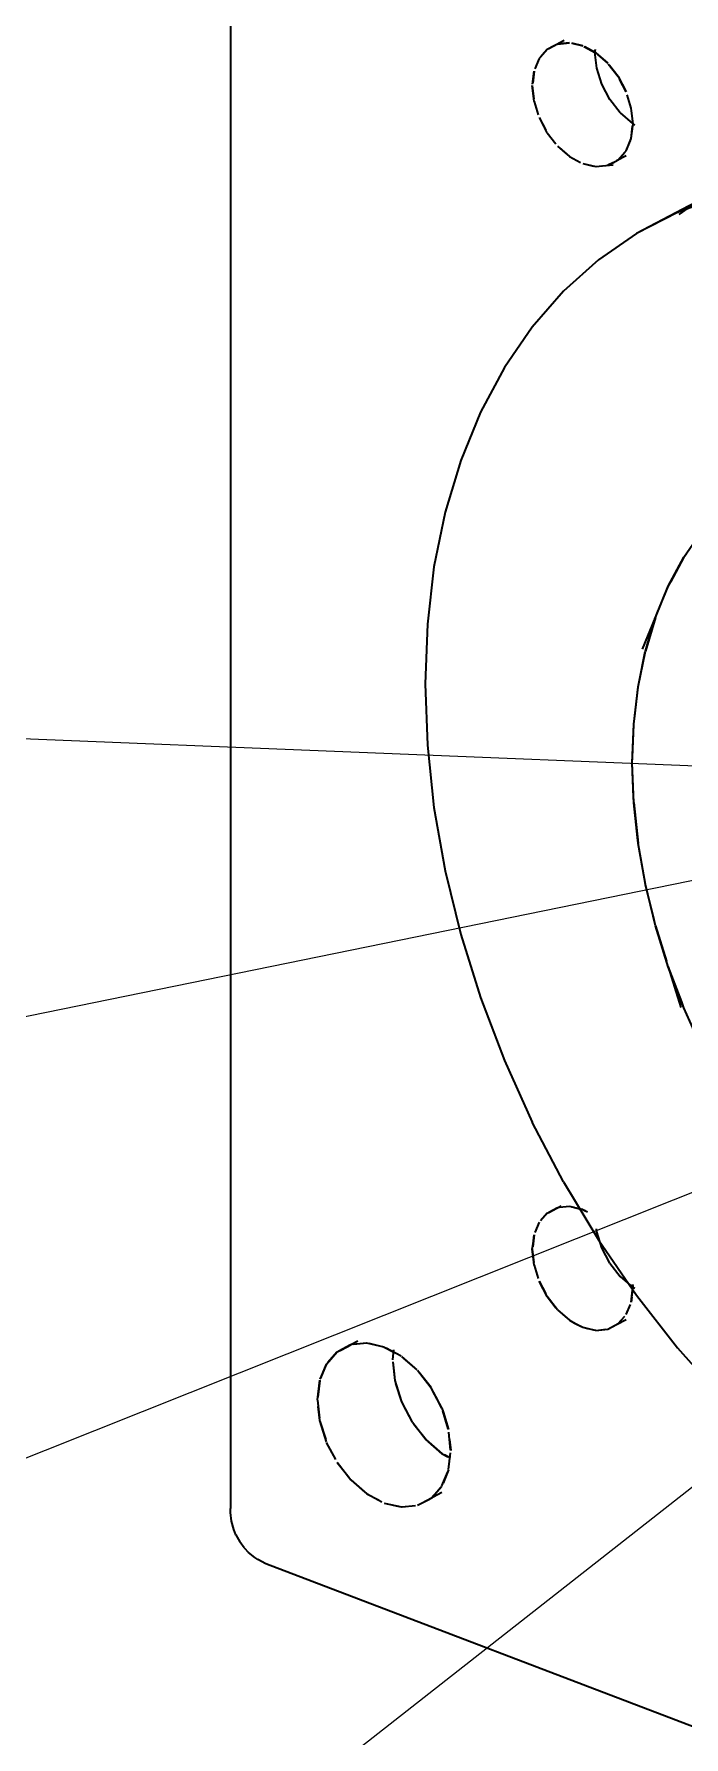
# Model space of a CAD drawing. Header units: millimetres. Extents: x 0 to 420, y 0 to 297.
# Drawn here: x 68.61 to 82, y 138.14 to 173.25 of the extents above; entities that cross this region are included whole.
import ezdxf

# ---------------------------------------------------------------- set-up
doc = ezdxf.new("R2010")
doc.units = ezdxf.units.MM
doc.header["$LTSCALE"] = 6
doc.layers.add('BALAO', color=7, linetype='Continuous', lineweight=25)
doc.layers.add('VISIVEL', color=7, linetype='Continuous', lineweight=35)

msp = doc.modelspace()

# ---------------------------------------------------------------- linework, layer by layer
at = {"layer": 'BALAO'}
for p, q in [((88.634, 157.891), (43.44, 159.73)), ((95.162, 158.443), (49.453, 149.117)), ((101.47, 157.059), (57.611, 139.575)), ((88.934, 148.589), (67.3, 131.626))]:
    msp.add_line(p, q, dxfattribs=at)
at = {"layer": 'VISIVEL'}
for p, q in [((72.658, 182.773), (72.654, 142.849)), ((79.538, 173.117), (79.218, 172.945)), ((79.018, 172.741), (78.93, 172.529)), ((79.082, 172.813), (79.018, 172.741)), ((79.182, 172.929), (79.046, 172.773)), ((79.178, 172.921), (79.082, 172.813)), ((79.314, 172.997), (79.182, 172.929)), ((79.398, 173.041), (79.218, 172.945)), ((79.398, 173.041), (79.326, 173.001)), ((79.398, 173.041), (79.646, 173.065)), ((79.646, 173.065), (79.438, 173.045)), ((79.69, 173.057), (79.918, 173.005)), ((79.918, 173.005), (79.694, 173.057)), ((79.942, 172.993), (80.166, 172.869)), ((80.186, 172.861), (79.962, 172.981)), ((80.17, 172.873), (80.178, 172.933)), ((80.206, 172.545), (80.17, 172.873)), ((80.186, 172.861), (80.434, 172.645)), ((80.434, 172.645), (80.226, 172.825)), ((78.882, 172.217), (78.914, 172.485)), ((78.914, 172.485), (78.886, 172.237)), ((80.31, 172.213), (80.206, 172.545)), ((80.442, 172.633), (80.65, 172.369)), ((80.65, 172.369), (80.47, 172.597)), ((78.914, 171.857), (78.878, 172.185)), ((78.878, 172.185), (78.91, 171.913)), ((80.474, 171.897), (80.31, 172.213)), ((80.65, 172.369), (80.814, 172.053)), ((80.814, 172.053), (80.678, 172.317)), ((78.914, 171.857), (79.002, 171.581)), ((80.69, 171.625), (80.474, 171.897)), ((80.918, 171.721), (80.834, 171.997)), ((80.942, 171.497), (80.918, 171.721)), ((79.018, 171.525), (79.118, 171.333)), ((79.018, 171.525), (79.154, 171.265)), ((80.69, 171.625), (80.942, 171.405)), ((80.918, 171.093), (80.954, 171.393)), ((80.918, 171.093), (80.946, 171.345)), ((80.954, 171.393), (80.926, 171.669)), ((80.95, 171.433), (80.942, 171.497)), ((80.942, 171.405), (80.994, 171.377)), ((79.182, 171.213), (79.134, 171.305)), ((79.182, 171.213), (79.362, 170.981)), ((80.814, 170.841), (80.902, 171.049)), ((80.862, 170.957), (80.918, 171.093)), ((79.398, 170.937), (79.606, 170.757)), ((79.43, 170.905), (79.646, 170.721)), ((79.646, 170.721), (79.87, 170.601)), ((80.434, 170.541), (80.614, 170.633)), ((80.538, 170.593), (80.65, 170.653)), ((80.81, 170.737), (80.614, 170.633)), ((80.65, 170.653), (80.814, 170.841)), ((80.65, 170.653), (80.786, 170.809)), ((80.814, 170.841), (80.862, 170.957)), ((79.918, 170.577), (80.186, 170.513)), ((79.918, 170.577), (80.142, 170.525)), ((80.186, 170.513), (80.394, 170.537)), ((80.21, 170.517), (80.306, 170.529)), ((80.326, 170.529), (80.542, 170.553)), ((80.538, 170.593), (80.434, 170.541)), ((83.086, 170.217), (81.026, 169.133)), ((81.87, 169.569), (81.026, 169.133)), ((82.77, 169.897), (81.87, 169.569)), ((82.318, 169.821), (81.898, 169.529)), ((81.026, 169.133), (80.242, 168.593)), ((80.242, 168.593), (79.522, 167.945)), ((79.522, 167.945), (78.874, 167.205)), ((78.874, 167.205), (78.302, 166.373)), ((78.302, 166.373), (77.81, 165.453)), ((77.81, 165.453), (77.402, 164.457)), ((77.402, 164.457), (77.082, 163.393)), ((77.082, 163.393), (76.85, 162.265)), ((82.002, 162.461), (82.374, 163.001)), ((76.85, 162.265), (76.714, 161.081)), ((81.682, 161.865), (82.002, 162.461)), ((82.002, 162.461), (81.726, 161.945)), ((82.002, 162.461), (82.054, 162.537)), ((81.418, 161.217), (81.682, 161.865)), ((81.454, 161.305), (81.678, 161.857)), ((81.682, 161.865), (81.726, 161.945)), ((81.15, 160.565), (81.418, 161.217)), ((81.418, 161.217), (81.21, 160.525)), ((81.238, 160.621), (81.414, 161.213)), ((81.418, 161.217), (81.454, 161.305)), ((76.714, 161.081), (76.666, 159.853)), ((81.058, 159.789), (81.21, 160.525)), ((81.082, 159.893), (81.206, 160.517)), ((81.21, 160.525), (81.238, 160.621)), ((76.666, 159.853), (76.714, 158.589)), ((80.97, 159.021), (81.058, 159.789)), ((80.982, 159.129), (81.058, 159.785)), ((81.058, 159.789), (81.082, 159.893)), ((80.97, 159.021), (80.982, 159.129)), ((80.938, 158.225), (80.97, 159.021)), ((80.942, 158.333), (80.97, 159.013)), ((76.714, 158.589), (76.85, 157.301)), ((80.938, 158.225), (80.942, 158.333)), ((80.97, 157.401), (80.938, 158.225)), ((80.966, 157.517), (80.938, 158.217)), ((76.85, 157.301), (77.082, 155.997)), ((80.97, 157.401), (80.966, 157.517)), ((80.97, 157.401), (81.058, 156.565)), ((81.046, 156.681), (80.97, 157.397)), ((81.058, 156.565), (81.046, 156.681)), ((81.21, 155.717), (81.058, 156.565)), ((81.19, 155.833), (81.062, 156.557)), ((77.082, 155.997), (77.402, 154.685)), ((81.21, 155.717), (81.19, 155.833)), ((81.418, 154.865), (81.21, 155.717)), ((81.39, 154.985), (81.21, 155.709)), ((81.418, 154.865), (81.39, 154.985)), ((81.682, 154.017), (81.418, 154.865)), ((81.418, 154.865), (81.646, 154.133)), ((77.402, 154.685), (77.81, 153.381)), ((81.682, 154.017), (81.646, 154.133)), ((81.682, 154.017), (81.942, 153.177)), ((82.002, 153.173), (81.682, 154.017)), ((81.958, 153.293), (81.686, 154.009)), ((77.81, 153.381), (78.302, 152.085)), ((82.002, 153.173), (81.958, 153.293)), ((82.374, 152.349), (82.002, 153.173)), ((78.302, 152.085), (78.874, 150.817)), ((79.522, 149.581), (78.874, 150.817)), ((79.522, 149.581), (80.242, 148.389)), ((79.182, 148.937), (79.046, 148.781)), ((79.182, 148.937), (79.398, 149.049)), ((79.218, 148.953), (79.474, 149.089)), ((79.398, 149.049), (79.218, 148.953)), ((79.646, 149.073), (79.438, 149.053)), ((79.742, 149.053), (79.646, 149.073)), ((79.918, 149.013), (79.694, 149.065)), ((79.742, 149.053), (79.958, 149.001)), ((79.97, 148.981), (79.918, 149.013)), ((80.018, 148.957), (79.962, 148.989)), ((79.018, 148.749), (78.93, 148.537)), ((80.206, 148.553), (80.202, 148.617)), ((80.31, 148.221), (80.206, 148.553)), ((78.878, 148.193), (78.894, 148.309)), ((78.902, 147.989), (78.878, 148.193)), ((78.878, 148.193), (78.91, 147.921)), ((78.914, 148.493), (78.886, 148.245)), ((78.894, 148.309), (78.914, 148.489)), ((80.242, 148.389), (81.026, 147.245)), ((80.474, 147.905), (80.31, 148.221)), ((78.914, 147.865), (78.902, 147.989)), ((78.914, 147.865), (79.002, 147.589)), ((80.474, 147.905), (80.69, 147.633)), ((79.182, 147.221), (79.018, 147.533)), ((79.018, 147.533), (79.154, 147.273)), ((80.69, 147.633), (80.942, 147.413)), ((80.946, 147.469), (80.954, 147.401)), ((80.954, 147.401), (80.946, 147.469)), ((79.398, 146.945), (79.182, 147.221)), ((79.182, 147.221), (79.362, 146.989)), ((80.918, 147.101), (80.946, 147.353)), ((80.93, 147.205), (80.918, 147.101)), ((80.93, 147.205), (80.954, 147.401)), ((80.994, 147.385), (80.942, 147.413)), ((81.026, 147.245), (81.87, 146.165)), ((79.398, 146.945), (79.646, 146.729)), ((79.398, 146.945), (79.606, 146.765)), ((80.65, 146.661), (80.786, 146.817)), ((80.814, 146.849), (80.902, 147.057)), ((79.646, 146.729), (79.75, 146.673)), ((79.646, 146.729), (79.87, 146.609)), ((79.75, 146.673), (79.918, 146.585)), ((79.918, 146.585), (80.022, 146.561)), ((79.918, 146.585), (80.142, 146.533)), ((80.022, 146.561), (80.182, 146.525)), ((80.186, 146.521), (80.434, 146.549)), ((80.186, 146.521), (80.394, 146.545)), ((80.434, 146.549), (80.614, 146.641)), ((80.438, 146.549), (80.65, 146.661)), ((80.614, 146.641), (80.81, 146.745)), ((74.634, 145.825), (74.854, 146.077)), ((74.85, 146.073), (74.662, 145.857)), ((74.854, 146.077), (74.942, 146.121)), ((75.282, 146.301), (74.886, 146.093)), ((75.13, 146.221), (74.886, 146.093)), ((74.942, 146.121), (75.138, 146.225)), ((75.462, 146.257), (75.178, 146.229)), ((75.466, 146.257), (75.194, 146.229)), ((75.822, 146.177), (75.466, 146.257)), ((75.818, 146.177), (75.514, 146.249)), ((75.822, 146.177), (76.01, 146.077)), ((76.174, 145.989), (75.866, 146.153)), ((76.002, 145.917), (76.026, 146.117)), ((76.002, 145.917), (76.018, 146.057)), ((81.87, 146.165), (82.77, 145.153)), ((74.63, 145.821), (74.514, 145.533)), ((74.534, 145.577), (74.634, 145.825)), ((76.034, 145.625), (76.006, 145.873)), ((76.05, 145.485), (76.006, 145.865)), ((76.178, 145.985), (76.45, 145.749)), ((76.506, 145.705), (76.222, 145.949)), ((76.51, 145.701), (76.678, 145.485)), ((74.45, 145.093), (74.498, 145.493)), ((74.498, 145.485), (74.458, 145.145)), ((74.506, 145.513), (74.534, 145.577)), ((76.05, 145.485), (76.034, 145.625)), ((76.186, 145.045), (76.05, 145.485)), ((76.186, 145.045), (76.066, 145.429)), ((76.79, 145.341), (76.546, 145.653)), ((76.678, 145.485), (76.794, 145.337)), ((74.45, 145.085), (74.49, 144.713)), ((76.406, 144.629), (76.186, 145.045)), ((76.406, 144.629), (76.214, 144.993)), ((76.886, 145.161), (76.794, 145.337)), ((77.01, 144.925), (76.822, 145.285)), ((77.014, 144.921), (76.886, 145.161)), ((74.498, 144.661), (74.466, 144.953)), ((74.634, 144.221), (74.498, 144.661)), ((74.498, 144.653), (74.618, 144.273)), ((77.014, 144.921), (77.038, 144.841)), ((77.146, 144.489), (77.03, 144.865)), ((77.038, 144.841), (77.15, 144.481)), ((76.406, 144.629), (76.69, 144.265)), ((76.69, 144.265), (76.438, 144.581)), ((77.194, 144.053), (77.154, 144.425)), ((74.826, 143.857), (74.638, 144.213)), ((76.69, 144.265), (77.018, 143.977)), ((77.018, 143.977), (76.73, 144.229)), ((77.018, 143.977), (77.138, 143.913)), ((77.19, 143.885), (77.066, 143.953)), ((77.15, 143.653), (77.19, 143.997)), ((77.174, 144.273), (77.198, 144.045)), ((74.854, 143.805), (75.138, 143.441)), ((74.858, 143.797), (75.102, 143.485)), ((77.014, 143.317), (77.134, 143.605)), ((77.15, 143.649), (77.038, 143.369)), ((75.138, 143.441), (75.466, 143.153)), ((75.142, 143.433), (75.426, 143.189)), ((76.798, 143.065), (76.986, 143.281)), ((76.862, 143.141), (77.014, 143.313)), ((75.466, 143.153), (75.706, 143.025)), ((75.474, 143.149), (75.778, 142.985)), ((75.822, 142.961), (76.178, 142.881)), ((75.83, 142.961), (76.134, 142.893)), ((76.186, 142.881), (76.47, 142.913)), ((76.202, 142.885), (76.266, 142.889)), ((76.51, 142.917), (76.794, 143.061)), ((76.514, 142.917), (76.758, 143.045)), ((77.014, 143.181), (76.758, 143.045)), ((76.794, 143.061), (76.862, 143.141)), ((72.658, 142.769), (72.654, 142.849)), ((72.674, 142.585), (72.658, 142.769)), ((72.726, 142.417), (72.674, 142.585)), ((72.766, 142.305), (72.726, 142.417)), ((72.766, 142.305), (72.85, 142.161)), ((72.938, 142.041), (72.85, 142.161)), ((72.938, 142.041), (73.03, 141.941)), ((73.154, 141.841), (73.03, 141.941)), ((73.218, 141.801), (73.154, 141.841)), ((73.386, 141.709), (73.218, 141.801)), ((107.566, 128.669), (73.386, 141.709))]:
    msp.add_line(p, q, dxfattribs=at)

doc.saveas('drawing.dxf')
